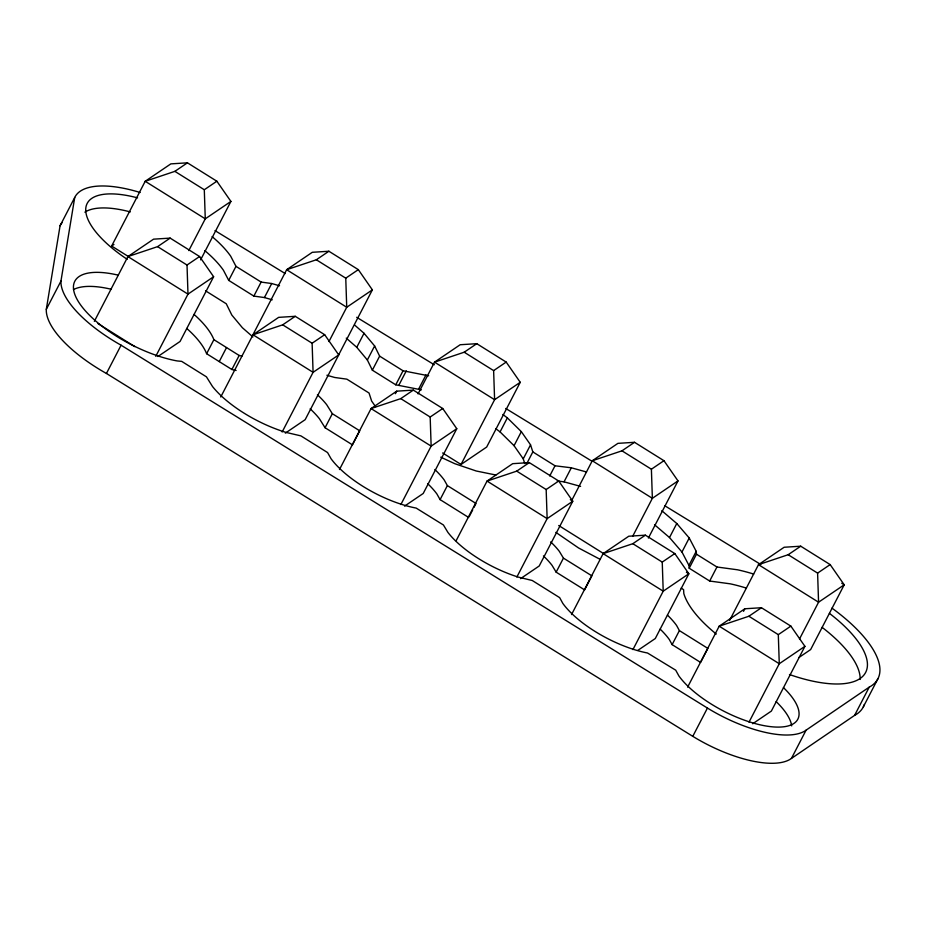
<?xml version="1.0" encoding="UTF-8"?>
<svg xmlns="http://www.w3.org/2000/svg" width="926" height="926" viewBox="0 0 926 926"><rect width="100%" height="100%" fill="white"/><g stroke="black" fill="none" stroke-linecap="round" stroke-linejoin="round"><path stroke-width="1.39" d="M864.317 704.489A115.831 44.703 27.4 0 1 854.582 715.393L791.441 758.417A83.734 32.317 27.4 0 1 692.787 736.332L106.432 373.467A92.276 35.616 27.4 0 1 46.3 309.342L60.074 225.759L74.717 197.493A97.797 37.746 27.4 0 1 140.15 192.492M46.3 309.342L60.954 281.076L74.717 197.493M128.795 256.768L111.629 246.038L145.197 181.288L170.835 163.879L187.434 162.826L216.858 181.218L230.91 201.428L200.629 259.847M94.348 321.334L127.915 256.571L153.554 239.163L170.153 238.109L199.576 256.514L213.628 276.724L180.061 341.474L157.918 356.51M106.432 373.467L121.086 345.201A92.276 35.616 27.4 0 1 60.954 281.076M188.811 250.587L205.271 218.837L230.91 201.428M155.742 356.348L187.99 294.132L213.628 276.724M272.256 299.804L264.431 297.559L253.851 296.1L228.71 280.381L235.98 266.352L230.701 256.213A84 32.41 27.4 0 0 212.1 236.605M236.107 370.493L231.882 369.497L206.614 353.709L213.894 339.668A78.478 30.28 27.4 0 0 194.043 314.423M219.254 361.603L226.523 347.574M253.851 296.1L261.132 282.071L271.712 283.53L279.525 285.764M264.431 297.559L271.712 283.53M231.882 369.497L239.163 355.468L241.975 356.128M253.087 334.471L286.655 269.709L312.293 252.3L328.892 251.247L358.316 269.64L372.368 289.861L338.8 354.612M220.758 396.988L253.006 334.772L278.645 317.363L295.244 316.31L324.667 334.703L338.731 354.913L305.163 419.675L285.347 433.125M282.152 432.002L313.081 372.321L338.731 354.913M328.962 341.544L346.729 307.258L372.368 289.861M421.399 389.846L395.761 384.811L372.356 370.18L367.356 359.994L356.765 347.308L364.034 333.279L354.565 325.003M332.341 413.702L359.716 430.81L352.447 444.85L325.061 427.731L332.341 413.702L326.635 404.616A72.367 27.93 27.4 0 0 317.433 394.8M367.356 359.994L374.625 345.965L364.034 333.279M372.356 370.18L379.637 356.14L374.625 345.965M339.483 469.517L371.071 408.574L396.71 391.166L413.309 390.112L442.732 408.505L456.784 428.715L423.217 493.477L404.569 506.128M395.761 384.811L403.041 370.77L428.669 375.806M399.013 384.903L406.294 370.875M395.39 393.7L396.71 391.166M418.726 388.932L425.995 374.903M418.066 393.886L434.525 362.147L460.164 344.738L476.763 343.685L506.186 362.078L520.238 382.288L486.671 447.05L461.032 464.458L442.64 452.964M400.877 504.531L431.146 446.124L456.784 428.715M468.73 517.518L440.093 499.623L447.374 485.594L444.179 479.923A69.936 26.993 27.4 0 0 434.873 469.551M461.032 464.458L494.6 399.696L520.238 382.288M524.787 463.579L523.259 458.868L514.057 445.684L500.075 431.91L507.344 417.869L502.887 414.512M456.124 540.749L487.053 481.069L512.691 463.671L529.29 462.618L558.725 481.011L572.777 501.221L539.21 565.983L520.562 578.634M469.389 516.245L472.7 509.867M474.019 507.309L475.999 503.489L447.374 485.594M514.057 445.684L521.338 431.643L507.344 417.869M523.259 458.868L530.54 444.827L521.338 431.643M526.882 463.394L532.832 451.911L530.54 444.827M549.72 475.976L555.01 465.778L571.319 467.792L586.505 471.982M557.255 480.988L564.038 481.833L571.319 467.792M516.858 577.037L547.139 518.629L572.777 501.221L570.323 499.693M571.886 500.121L592.281 460.754L617.92 443.357L634.518 442.304L663.954 460.697L678.006 480.907L648.385 538.041M563.436 558.123L591.876 575.845L584.607 589.885L556.156 572.164L563.436 558.123L559.292 551.283A69.936 26.993 27.4 0 0 550.704 541.907M571.539 614.575L603.127 553.632L628.777 536.223L645.376 535.17L674.799 553.563L688.851 573.773L655.284 638.535L637.806 650.399M632.62 536.409L652.367 498.315L678.006 480.907M746.414 588.114A102.034 39.378 27.4 0 0 730.244 583.831L709.675 581.03L689.199 568.228L688.932 565.369L681.964 552.023L669.51 537.543L676.779 523.514L661.835 510.724M681.964 552.023L689.233 537.983L676.779 523.514M632.933 649.589L663.213 591.182L688.851 573.773L686.398 572.245M688.932 565.369L696.213 551.34L689.233 537.983M689.199 568.228L696.468 554.199L696.213 551.34M679.395 630.606L707.846 648.385L700.577 662.414L672.126 644.635L679.395 630.606L676.582 625.467A69.936 26.993 27.4 0 0 667.438 615.096M709.675 581.03L716.944 567.001L737.513 569.791A102.034 39.378 27.4 0 1 753.683 574.074M687.613 687.138L719.201 626.184L744.84 608.776L761.438 607.722L790.862 626.115L804.914 646.336L771.358 711.087L752.711 723.75M729.538 620.524L758.498 564.652L784.137 547.254L800.735 546.201L830.159 564.594L844.211 584.804L810.644 649.566L798.988 657.472M743.52 611.322L744.84 608.776M692.787 736.332L707.441 708.066A83.734 32.317 27.4 0 0 806.095 730.151L869.236 687.138A115.831 44.703 27.4 0 0 831.976 608.127M749.007 722.153L779.275 663.734L804.914 646.336M799.485 639.033L818.572 602.213L844.211 584.804L841.757 583.276M791.441 758.417L806.095 730.151M854.582 715.393L869.236 687.138M863.321 706.885L877.975 678.631M174.875 171.356L204.299 189.749L205.271 218.837L145.197 181.288L174.875 171.356L187.434 162.826M111.629 246.038L113.956 244.464M204.299 189.749L216.858 181.218M157.594 246.64L187.017 265.033L187.99 294.132L127.915 256.571L157.594 246.64L170.153 238.109M187.017 265.033L199.576 256.514M316.333 259.778L345.757 278.17L346.729 307.258L286.655 269.709L316.333 259.778L328.892 251.247M345.757 278.17L358.316 269.64M282.685 324.841L312.12 343.233L313.081 372.321L253.006 334.772L282.685 324.841L295.244 316.31M312.12 343.233L324.667 334.703M464.204 352.216L493.627 370.608L494.6 399.696L434.525 362.147L464.204 352.216L476.763 343.685M400.75 398.631L430.173 417.024L431.146 446.124L371.071 408.574L400.75 398.631L413.309 390.112M493.627 370.608L506.186 362.078M430.173 417.024L442.732 408.505M516.731 471.137L546.166 489.53L547.139 518.629L487.053 481.069L516.731 471.137L529.29 462.618M546.166 489.53L558.725 481.011M621.971 450.823L651.395 469.216L652.367 498.315L592.281 460.754L621.971 450.823L634.518 442.304M651.395 469.216L663.954 460.697M632.817 543.701L662.24 562.094L663.213 591.182L603.127 553.632L632.817 543.701L645.376 535.17M662.24 562.094L674.799 553.563M788.176 554.72L817.6 573.113L818.572 602.213L758.498 564.652L788.176 554.72L800.735 546.201M748.879 616.253L778.303 634.646L779.275 663.734L719.201 626.184L748.879 616.253L761.438 607.722M817.6 573.113L830.159 564.594M778.303 634.646L790.862 626.115M495.896 475.015L476.184 470.987L454.77 463.683L440.741 457.166M564.038 481.833L580.602 486.393M326.901 375.25L334.726 377.484L346.868 379.162L369.046 393.029L371.639 401.051L375.481 406.549M599.909 559.235L578.553 547.96L555.866 532.381M215.006 230.62L285.231 273.575M356.684 317.294L434.306 364.775M505.758 408.482L592.003 461.241M664.694 505.7L760.79 564.49M121.086 345.201L707.441 708.066M235.98 266.352L261.132 282.071M379.637 356.14L403.041 370.77M532.832 451.911L555.01 465.778M696.468 554.199L716.944 567.001M205.56 290.833L226.268 303.774L231.813 315.048L242.392 327.735L252.925 336.937M681.177 588.137L683.608 589.654L683.816 593.543A102.034 39.378 27.4 0 0 716.261 634.055M558.714 525.517L604.088 553.875M213.894 339.668L239.163 355.468M98.029 323.625L134.802 346.625M495.618 428.553L500.075 431.91M654.566 524.764L669.51 537.543M346.243 338.117L356.765 347.308M325.061 427.731L319.366 418.656A72.367 27.93 27.4 0 0 310.152 408.829M556.156 572.164L552.023 565.311A69.936 26.993 27.4 0 0 543.435 555.947M440.093 499.623L436.898 493.963A69.936 26.993 27.4 0 0 427.592 483.58M672.126 644.635L669.301 639.496A69.936 26.993 27.4 0 0 660.169 629.136M228.71 280.381L223.421 270.242A84 32.41 27.4 0 0 204.831 250.633M127.209 259.315A84 32.41 27.4 0 1 85.921 207.262A84 32.41 27.4 0 1 137.569 197.875M829.383 613.325A102.034 39.378 27.4 0 1 864.884 673.723A102.034 39.378 27.4 0 1 789.484 674.533M118.354 275.184A78.478 30.28 27.4 0 0 79.798 303.774A78.478 30.28 27.4 0 0 177.097 360.92L181.681 361.371L206.44 376.836L212.505 386.512A72.367 27.93 27.4 0 0 285.902 432.361L300.892 435.88L327.572 452.559L331.103 458.81A69.936 26.993 27.4 0 0 416.144 508.073L443.427 524.984L447.952 532.462A69.936 26.993 27.4 0 0 518.352 577.106L532.242 580.498L559.663 597.64L562.811 603.393A69.936 26.993 27.4 0 0 647.517 653.004L675.725 670.192L678.932 676.015A69.936 26.993 27.4 0 0 770.86 726.678A69.936 26.993 27.4 0 0 783.442 687.59M60.074 225.759A97.797 37.746 27.4 0 1 62.077 222.645M84.879 212.17A84 32.41 27.4 0 1 130.288 211.915M73.478 289.583A78.478 30.28 27.4 0 1 111.085 289.225M186.763 328.464A78.478 30.28 27.4 0 1 206.614 353.709M776.162 701.619A69.936 26.993 27.4 0 1 791.684 725.915M822.114 627.353A102.034 39.378 27.4 0 1 860.15 679.452"/></g></svg>
